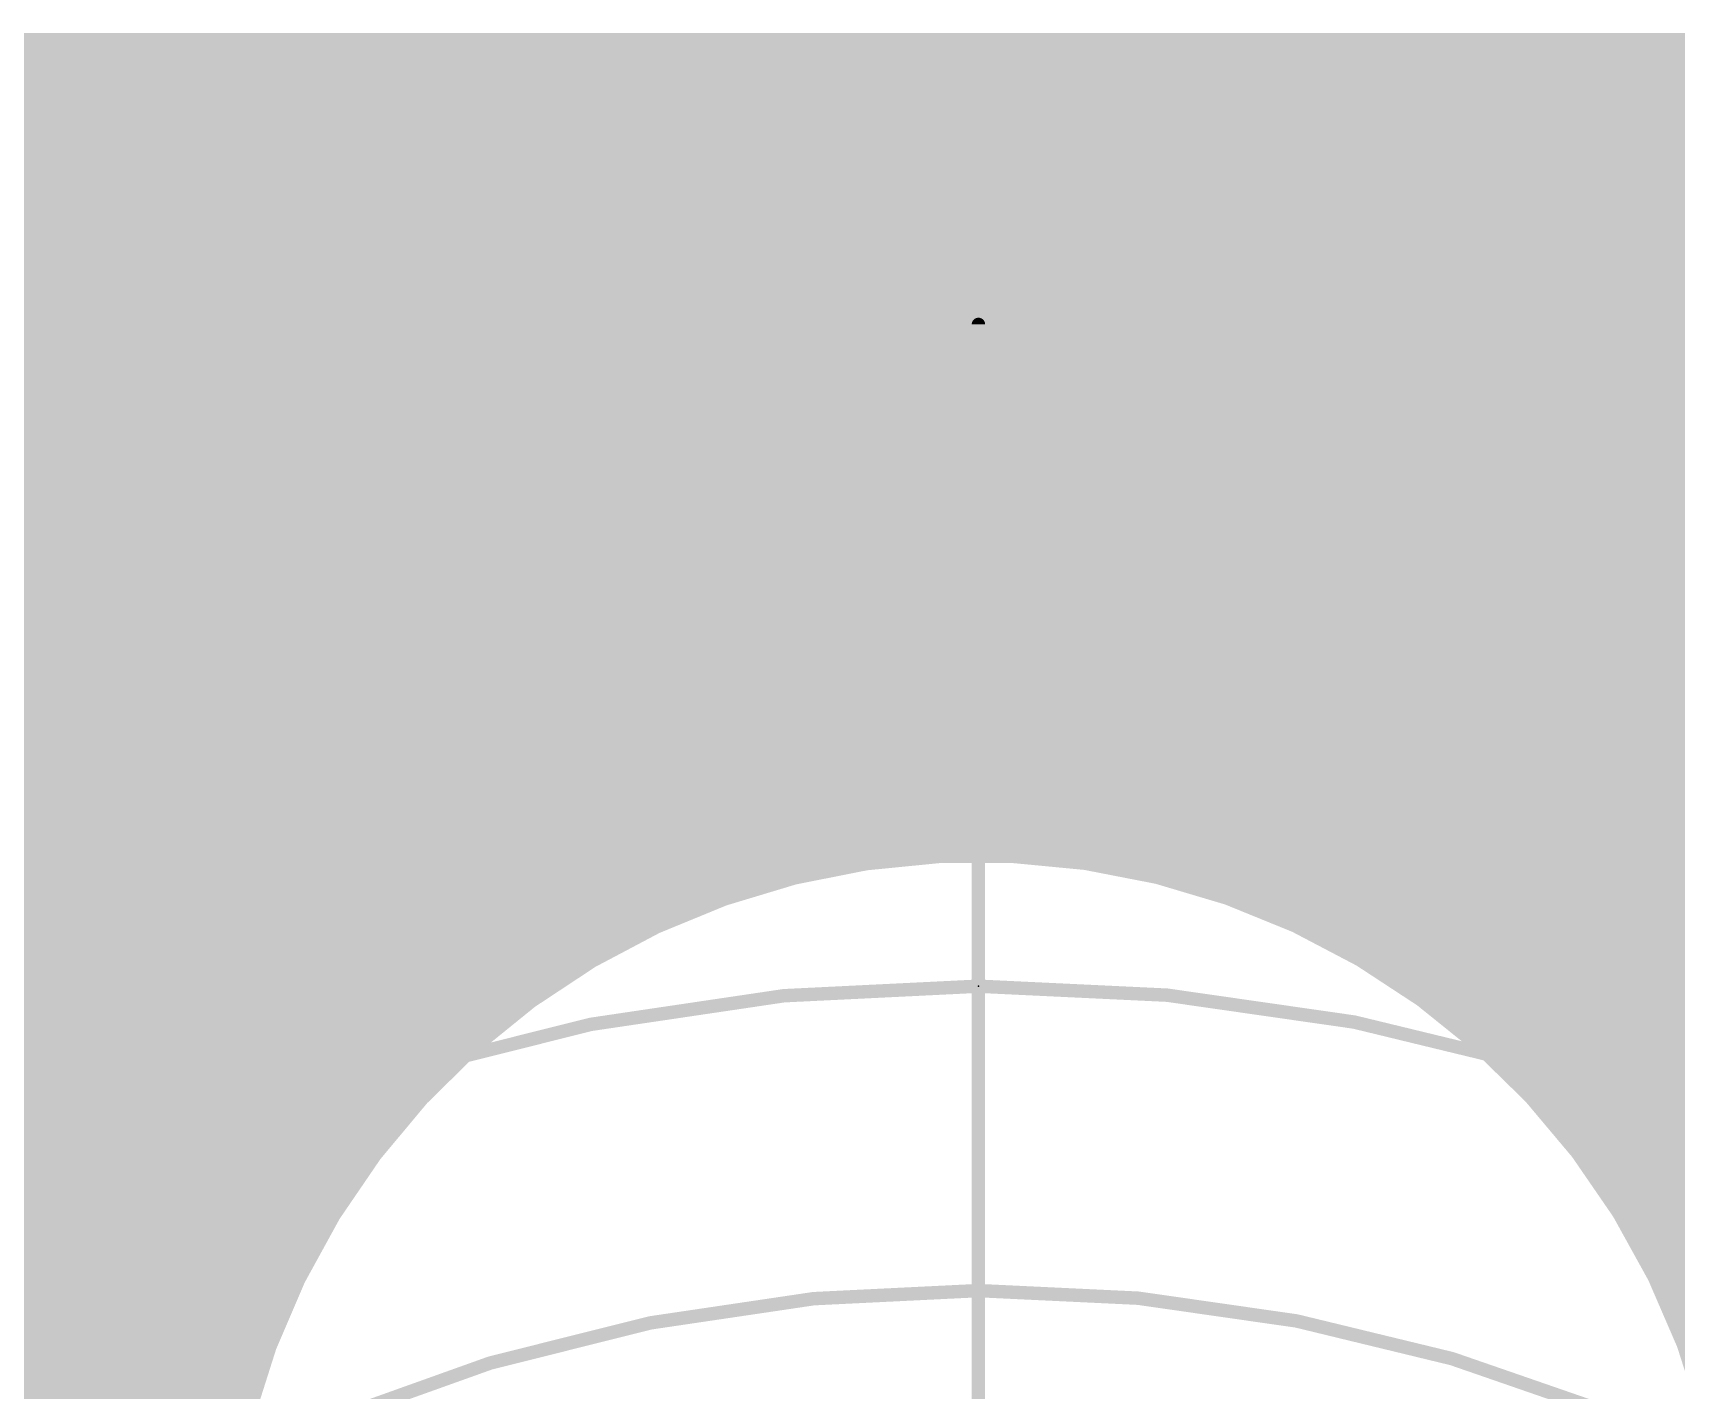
# Model space of a CAD drawing. Extents: x -119 to 11, y -11 to 11.
# Drawn here: x -3.57 to 2.64, y 5.97 to 11.1 of the extents above; entities that cross this region are included whole.
import ezdxf

# ---------------------------------------------------------------- set-up
doc = ezdxf.new("R2010")
doc.units = 0
for name, color, linetype in [('1', 12, 'CONTINUOUS'), ('16', 132, 'CONTINUOUS'), ('20', 53, 'CONTINUOUS'), ('23', 53, 'CONTINUOUS'), ('29', 40, 'CONTINUOUS'), ('30', 253, 'CONTINUOUS'), ('47', 4, 'CONTINUOUS')]:
    doc.layers.add(name, color=color, linetype=linetype)

msp = doc.modelspace()

# ---------------------------------------------------------------- linework, layer by layer
at = {"layer": '1', "const_width": 0.2032}
for points in [[(-0.3623, 9.479), (-0.7172, 9.4028)], [(0, 9.5), (-0.3623, 9.479)], [(0.3623, 9.479), (0, 9.5)], [(0.7172, 9.4028), (0.3623, 9.479)], [(-0.7172, 9.4028), (-1.0562, 9.2733)], [(1.0562, 9.2733), (0.7172, 9.4028)], [(-0.8627, 9.3472), (0.8627, 9.3472)], [(-1.0562, 9.2733), (-1.3715, 9.0934)], [(1.3715, 9.0934), (1.0562, 9.2733)], [(-1.3715, 9.0934), (-1.6556, 8.8675)], [(-1.2828, 9.144), (1.2828, 9.144)], [(1.6556, 8.8675), (1.3715, 9.0934)], [(-1.5634, 8.9408), (1.5634, 8.9408)], [(-1.6556, 8.8675), (-1.9017, 8.6008)], [(1.9017, 8.6008), (1.6556, 8.8675)], [(-1.7755, 8.7376), (1.7755, 8.7376)], [(-1.9017, 8.6008), (-2.1043, 8.2996)], [(2.1043, 8.2996), (1.9017, 8.6008)], [(-1.9464, 8.5344), (1.9464, 8.5344)], [(-2.1043, 8.2996), (-2.2583, 7.971)], [(-2.083, 8.3312), (2.083, 8.3312)], [(2.2583, 7.971), (2.1043, 8.2996)], [(-2.1847, 8.128), (2.1847, 8.128)], [(-0.6371, 8.0316), (-0.2138, 8.0924)], [(-0.2138, 8.0924), (0.2138, 8.0924)], [(0.2138, 8.0924), (0.6371, 8.0316)], [(-1.0474, 7.9112), (-0.6371, 8.0316)], [(0.6371, 8.0316), (1.0474, 7.9112)], [(-2.2583, 7.971), (-2.3604, 7.6227)], [(2.3604, 7.6227), (2.2583, 7.971)], [(-2.2719, 7.9248), (-1.0011, 7.9248)], [(-1.4365, 7.7337), (-1.0474, 7.9112)], [(1.0011, 7.9248), (2.2719, 7.9248)], [(1.0474, 7.9112), (1.4365, 7.7337)], [(-2.3314, 7.7216), (-1.4554, 7.7216)], [(-1.7963, 7.5027), (-1.4365, 7.7337)], [(1.4365, 7.7337), (1.7963, 7.5027)], [(1.4554, 7.7216), (2.3314, 7.7216)], [(-2.3604, 7.6227), (-2.408, 7.2629)], [(2.408, 7.2629), (2.3604, 7.6227)], [(-2.3742, 7.5184), (-1.7719, 7.5184)], [(-2.1197, 7.2229), (-1.7963, 7.5027)], [(1.7719, 7.5184), (2.3742, 7.5184)], [(1.7963, 7.5027), (2.1197, 7.2229)], [(-2.4011, 7.3152), (-2.0131, 7.3152)], [(2.0131, 7.3152), (2.4011, 7.3152)], [(-2.408, 7.2629), (-2.4, 6.9)], [(-2.4, 6.9), (-2.1197, 7.2229)], [(2.1197, 7.2229), (2.4, 6.9)], [(2.4, 6.9), (2.408, 7.2629)], [(-2.4047, 7.112), (-2.216, 7.112)], [(2.216, 7.112), (2.4047, 7.112)], [(-2.4002, 6.9088), (-2.3924, 6.9088)], [(2.3924, 6.9088), (2.4002, 6.9088)]]:
    msp.add_lwpolyline(points, dxfattribs=at)
at = {"layer": '1', "const_width": 0.1016}
for points in [[(-0.3653, 9.5297, 1), (-0.3594, 9.4283)], [(-0.3517, 9.4293, 1), (-0.373, 9.5286)], [(0.0029, 9.5507, 1), (-0.0029, 9.4493)], [(0.0029, 9.4493, 1), (-0.0029, 9.5507)], [(0.373, 9.5286, 1), (0.3517, 9.4293)], [(0.3594, 9.4283, 1), (0.3653, 9.5297)], [(-0.7279, 9.4525, 1), (-0.7065, 9.3531)], [(-0.6991, 9.3553, 1), (-0.7353, 9.4502)], [(0.7353, 9.4502, 1), (0.6991, 9.3553)], [(0.7065, 9.3531, 1), (0.7279, 9.4525)], [(-0.8627, 9.398, 1), (-0.8627, 9.2964)], [(0.8627, 9.2964, 1), (0.8627, 9.398)], [(-1.0311, 9.2291, 1), (-1.0814, 9.3174)], [(1.0814, 9.3174, 1), (1.0311, 9.2291)], [(-1.0744, 9.3207, 1), (-1.0381, 9.2258)], [(1.0381, 9.2258, 1), (1.0744, 9.3207)], [(-1.3967, 9.1375, 1), (-1.3463, 9.0493)], [(-1.3399, 9.0537, 1), (-1.4031, 9.1332)], [(-1.2828, 9.1948, 1), (-1.2828, 9.0932)], [(1.2828, 9.0932, 1), (1.2828, 9.1948)], [(1.4031, 9.1332, 1), (1.3399, 9.0537)], [(1.3463, 9.0493, 1), (1.3967, 9.1375)], [(-1.5634, 8.9916, 1), (-1.5634, 8.89)], [(1.5634, 8.89, 1), (1.5634, 8.9916)], [(-1.6872, 8.9072, 1), (-1.6239, 8.8277)], [(-1.6182, 8.833, 1), (-1.6929, 8.9019)], [(1.6929, 8.9019, 1), (1.6182, 8.833)], [(1.6239, 8.8277, 1), (1.6872, 8.9072)], [(-1.7755, 8.7884, 1), (-1.7755, 8.6868)], [(1.7755, 8.6868, 1), (1.7755, 8.7884)], [(-1.8596, 8.5724, 1), (-1.9439, 8.6291)], [(1.9439, 8.6291, 1), (1.8596, 8.5724)], [(-1.9464, 8.5852, 1), (-1.9464, 8.4836)], [(-1.9391, 8.6353, 1), (-1.8644, 8.5663)], [(1.8644, 8.5663, 1), (1.9391, 8.6353)], [(1.9464, 8.4836, 1), (1.9464, 8.5852)], [(-2.0583, 8.278, 1), (-2.1503, 8.3212)], [(-2.083, 8.382, 1), (-2.083, 8.2804)], [(2.1503, 8.3212, 1), (2.0583, 8.278)], [(2.083, 8.2804, 1), (2.083, 8.382)], [(-2.1464, 8.3279, 1), (-2.0621, 8.2713)], [(2.0621, 8.2713, 1), (2.1464, 8.3279)], [(-2.1847, 8.1788, 1), (-2.1847, 8.0772)], [(-0.2138, 8.1432, 1), (-0.2138, 8.0416)], [(-0.2066, 8.0421, 1), (-0.221, 8.1427)], [(0.221, 8.1427, 1), (0.2066, 8.0421)], [(0.2138, 8.0416, 1), (0.2138, 8.1432)], [(2.1847, 8.0772, 1), (2.1847, 8.1788)], [(-0.6443, 8.0819, 1), (-0.6299, 7.9813)], [(-0.6228, 7.9828, 1), (-0.6514, 8.0803)], [(0.6514, 8.0803, 1), (0.6228, 7.9828)], [(0.6299, 7.9813, 1), (0.6443, 8.0819)], [(-2.2096, 7.9567, 1), (-2.3071, 7.9853)], [(2.3071, 7.9853, 1), (2.2096, 7.9567)], [(-2.2719, 7.9756, 1), (-2.2719, 7.874)], [(-2.3043, 7.9925, 1), (-2.2123, 7.9494)], [(-1.0617, 7.96, 1), (-1.0331, 7.8625)], [(-1.0263, 7.865, 1), (-1.0685, 7.9574)], [(-1.0011, 7.874, 1), (-1.0011, 7.9756)], [(1.0011, 7.9756, 1), (1.0011, 7.874)], [(1.0685, 7.9574, 1), (1.0263, 7.865)], [(1.0331, 7.8625, 1), (1.0617, 7.96)], [(2.2123, 7.9494, 1), (2.3043, 7.9925)], [(2.2719, 7.874, 1), (2.2719, 7.9756)], [(-2.3314, 7.7724, 1), (-2.3314, 7.6708)], [(-1.4575, 7.78, 1), (-1.4154, 7.6875)], [(-1.409, 7.691, 1), (-1.4639, 7.7765)], [(-1.4554, 7.6708, 1), (-1.4554, 7.7724)], [(1.4639, 7.7765, 1), (1.409, 7.691)], [(1.4554, 7.7724, 1), (1.4554, 7.6708)], [(1.4154, 7.6875, 1), (1.4575, 7.78)], [(2.3314, 7.6708, 1), (2.3314, 7.7724)], [(-2.31, 7.616, 1), (-2.4107, 7.6293)], [(2.4107, 7.6293, 1), (2.31, 7.616)], [(-2.4091, 7.637, 1), (-2.3116, 7.6084)], [(2.3116, 7.6084, 1), (2.4091, 7.637)], [(-2.3742, 7.5692, 1), (-2.3742, 7.4676)], [(-1.8238, 7.5455, 1), (-1.7689, 7.46)], [(-1.7631, 7.4643, 1), (-1.8296, 7.5412)], [(-1.7719, 7.4676, 1), (-1.7719, 7.5692)], [(1.7719, 7.5692, 1), (1.7719, 7.4676)], [(1.8296, 7.5412, 1), (1.7631, 7.4643)], [(1.7689, 7.46, 1), (1.8238, 7.5455)], [(2.3742, 7.4676, 1), (2.3742, 7.5692)], [(-2.4011, 7.366, 1), (-2.4011, 7.2644)], [(-2.0131, 7.2644, 1), (-2.0131, 7.366)], [(2.0131, 7.366, 1), (2.0131, 7.2644)], [(2.4011, 7.2644, 1), (2.4011, 7.366)], [(-2.3572, 7.264, 1), (-2.4588, 7.2617)], [(-2.0813, 7.1896, 1), (-2.1581, 7.2562)], [(2.1581, 7.2562, 1), (2.0813, 7.1896)], [(2.4588, 7.2617, 1), (2.3572, 7.264)], [(-2.4583, 7.2695, 1), (-2.3576, 7.2562)], [(-2.1529, 7.2614, 1), (-2.0865, 7.1845)], [(2.0865, 7.1845, 1), (2.1529, 7.2614)], [(2.3576, 7.2562, 1), (2.4583, 7.2695)], [(-2.4047, 7.1628, 1), (-2.4047, 7.0612)], [(-2.216, 7.0612, 1), (-2.216, 7.1628)], [(2.216, 7.1628, 1), (2.216, 7.0612)], [(2.4047, 7.0612, 1), (2.4047, 7.1628)], [(-2.4002, 6.9596, 1), (-2.4002, 6.858)], [(-2.4384, 6.9333, 1), (-2.3616, 6.8667)], [(-2.4508, 6.8989, 1), (-2.3492, 6.9011)], [(-2.3924, 6.858, 1), (-2.3924, 6.9596)], [(2.3924, 6.9596, 1), (2.3924, 6.858)], [(2.3492, 6.9011, 1), (2.4508, 6.8989)], [(2.3616, 6.8667, 1), (2.4384, 6.9333)], [(2.4002, 6.858, 1), (2.4002, 6.9596)]]:
    msp.add_lwpolyline(points, format="xyb", dxfattribs=at)
at = {"layer": '16', "const_width": 0.2032}
for points in [[(-0.7172, 9.4028), (-0.3623, 9.479)], [(-0.3623, 9.479), (0, 9.5)], [(0, 9.5), (0.3623, 9.479)], [(0.3623, 9.479), (0.7172, 9.4028)], [(-1.0562, 9.2733), (-0.7172, 9.4028)], [(0.7172, 9.4028), (1.0562, 9.2733)], [(-0.8627, 9.3472), (0.8627, 9.3472)], [(-1.3715, 9.0934), (-1.0562, 9.2733)], [(1.0562, 9.2733), (1.3715, 9.0934)], [(-1.6556, 8.8675), (-1.3715, 9.0934)], [(-1.2828, 9.144), (1.2828, 9.144)], [(1.3715, 9.0934), (1.6556, 8.8675)], [(-1.5634, 8.9408), (1.5634, 8.9408)], [(-1.9017, 8.6008), (-1.6556, 8.8675)], [(1.6556, 8.8675), (1.9017, 8.6008)], [(-1.7755, 8.7376), (1.7755, 8.7376)], [(-2.1043, 8.2996), (-1.9017, 8.6008)], [(1.9017, 8.6008), (2.1043, 8.2996)], [(-1.9464, 8.5344), (1.9464, 8.5344)], [(-2.2583, 7.971), (-2.1043, 8.2996)], [(-2.083, 8.3312), (2.083, 8.3312)], [(2.1043, 8.2996), (2.2583, 7.971)], [(-2.1847, 8.128), (2.1847, 8.128)], [(-0.2138, 8.0924), (-0.6371, 8.0316)], [(0.2138, 8.0924), (-0.2138, 8.0924)], [(0.6371, 8.0316), (0.2138, 8.0924)], [(-0.6371, 8.0316), (-1.0474, 7.9112)], [(1.0474, 7.9112), (0.6371, 8.0316)], [(-2.3604, 7.6227), (-2.2583, 7.971)], [(2.2583, 7.971), (2.3604, 7.6227)], [(-2.2719, 7.9248), (-1.0011, 7.9248)], [(-1.0474, 7.9112), (-1.4365, 7.7337)], [(1.0011, 7.9248), (2.2719, 7.9248)], [(1.4365, 7.7337), (1.0474, 7.9112)], [(-2.3314, 7.7216), (-1.4554, 7.7216)], [(-1.4365, 7.7337), (-1.7963, 7.5027)], [(1.7963, 7.5027), (1.4365, 7.7337)], [(1.4554, 7.7216), (2.3314, 7.7216)], [(-2.408, 7.2629), (-2.3604, 7.6227)], [(2.3604, 7.6227), (2.408, 7.2629)], [(-2.3742, 7.5184), (-1.7719, 7.5184)], [(-1.7963, 7.5027), (-2.1197, 7.2229)], [(1.7719, 7.5184), (2.3742, 7.5184)], [(2.1197, 7.2229), (1.7963, 7.5027)], [(-2.4011, 7.3152), (-2.0131, 7.3152)], [(2.0131, 7.3152), (2.4011, 7.3152)], [(-2.4, 6.9), (-2.408, 7.2629)], [(-2.1197, 7.2229), (-2.4, 6.9)], [(2.4, 6.9), (2.1197, 7.2229)], [(2.408, 7.2629), (2.4, 6.9)], [(-2.4047, 7.112), (-2.216, 7.112)], [(2.216, 7.112), (2.4047, 7.112)], [(-2.4002, 6.9088), (-2.3924, 6.9088)], [(2.3924, 6.9088), (2.4002, 6.9088)]]:
    msp.add_lwpolyline(points, dxfattribs=at)
at = {"layer": '16', "const_width": 0.1016}
for points in [[(-0.3653, 9.5297, 1), (-0.3594, 9.4283)], [(-0.3517, 9.4293, 1), (-0.373, 9.5286)], [(0.0029, 9.5507, 1), (-0.0029, 9.4493)], [(0.0029, 9.4493, 1), (-0.0029, 9.5507)], [(0.373, 9.5286, 1), (0.3517, 9.4293)], [(0.3594, 9.4283, 1), (0.3653, 9.5297)], [(-0.7279, 9.4525, 1), (-0.7065, 9.3531)], [(-0.6991, 9.3553, 1), (-0.7353, 9.4502)], [(0.7353, 9.4502, 1), (0.6991, 9.3553)], [(0.7065, 9.3531, 1), (0.7279, 9.4525)], [(-0.8627, 9.398, 1), (-0.8627, 9.2964)], [(0.8627, 9.2964, 1), (0.8627, 9.398)], [(-1.0311, 9.2291, 1), (-1.0814, 9.3174)], [(1.0814, 9.3174, 1), (1.0311, 9.2291)], [(-1.0744, 9.3207, 1), (-1.0381, 9.2258)], [(1.0381, 9.2258, 1), (1.0744, 9.3207)], [(-1.3967, 9.1375, 1), (-1.3463, 9.0493)], [(-1.3399, 9.0537, 1), (-1.4031, 9.1332)], [(-1.2828, 9.1948, 1), (-1.2828, 9.0932)], [(1.2828, 9.0932, 1), (1.2828, 9.1948)], [(1.4031, 9.1332, 1), (1.3399, 9.0537)], [(1.3463, 9.0493, 1), (1.3967, 9.1375)], [(-1.5634, 8.9916, 1), (-1.5634, 8.89)], [(1.5634, 8.89, 1), (1.5634, 8.9916)], [(-1.6872, 8.9072, 1), (-1.6239, 8.8277)], [(-1.6182, 8.833, 1), (-1.6929, 8.9019)], [(1.6929, 8.9019, 1), (1.6182, 8.833)], [(1.6239, 8.8277, 1), (1.6872, 8.9072)], [(-1.7755, 8.7884, 1), (-1.7755, 8.6868)], [(1.7755, 8.6868, 1), (1.7755, 8.7884)], [(-1.8596, 8.5724, 1), (-1.9439, 8.6291)], [(1.9439, 8.6291, 1), (1.8596, 8.5724)], [(-1.9464, 8.5852, 1), (-1.9464, 8.4836)], [(-1.9391, 8.6353, 1), (-1.8644, 8.5663)], [(1.8644, 8.5663, 1), (1.9391, 8.6353)], [(1.9464, 8.4836, 1), (1.9464, 8.5852)], [(-2.0583, 8.278, 1), (-2.1503, 8.3212)], [(-2.083, 8.382, 1), (-2.083, 8.2804)], [(2.1503, 8.3212, 1), (2.0583, 8.278)], [(2.083, 8.2804, 1), (2.083, 8.382)], [(-2.1464, 8.3279, 1), (-2.0621, 8.2713)], [(2.0621, 8.2713, 1), (2.1464, 8.3279)], [(-2.1847, 8.1788, 1), (-2.1847, 8.0772)], [(-0.2138, 8.1432, 1), (-0.2138, 8.0416)], [(-0.2066, 8.0421, 1), (-0.221, 8.1427)], [(0.221, 8.1427, 1), (0.2066, 8.0421)], [(0.2138, 8.0416, 1), (0.2138, 8.1432)], [(2.1847, 8.0772, 1), (2.1847, 8.1788)], [(-0.6443, 8.0819, 1), (-0.6299, 7.9813)], [(-0.6228, 7.9828, 1), (-0.6514, 8.0803)], [(0.6514, 8.0803, 1), (0.6228, 7.9828)], [(0.6299, 7.9813, 1), (0.6443, 8.0819)], [(-2.2096, 7.9567, 1), (-2.3071, 7.9853)], [(2.3071, 7.9853, 1), (2.2096, 7.9567)], [(-2.2719, 7.9756, 1), (-2.2719, 7.874)], [(-2.3043, 7.9925, 1), (-2.2123, 7.9494)], [(-1.0617, 7.96, 1), (-1.0331, 7.8625)], [(-1.0263, 7.865, 1), (-1.0685, 7.9574)], [(-1.0011, 7.874, 1), (-1.0011, 7.9756)], [(1.0011, 7.9756, 1), (1.0011, 7.874)], [(1.0685, 7.9574, 1), (1.0263, 7.865)], [(1.0331, 7.8625, 1), (1.0617, 7.96)], [(2.2123, 7.9494, 1), (2.3043, 7.9925)], [(2.2719, 7.874, 1), (2.2719, 7.9756)], [(-2.3314, 7.7724, 1), (-2.3314, 7.6708)], [(-1.4575, 7.78, 1), (-1.4154, 7.6875)], [(-1.409, 7.691, 1), (-1.4639, 7.7765)], [(-1.4554, 7.6708, 1), (-1.4554, 7.7724)], [(1.4639, 7.7765, 1), (1.409, 7.691)], [(1.4554, 7.7724, 1), (1.4554, 7.6708)], [(1.4154, 7.6875, 1), (1.4575, 7.78)], [(2.3314, 7.6708, 1), (2.3314, 7.7724)], [(-2.31, 7.616, 1), (-2.4107, 7.6293)], [(2.4107, 7.6293, 1), (2.31, 7.616)], [(-2.4091, 7.637, 1), (-2.3116, 7.6084)], [(2.3116, 7.6084, 1), (2.4091, 7.637)], [(-2.3742, 7.5692, 1), (-2.3742, 7.4676)], [(-1.8238, 7.5455, 1), (-1.7689, 7.46)], [(-1.7631, 7.4643, 1), (-1.8296, 7.5412)], [(-1.7719, 7.4676, 1), (-1.7719, 7.5692)], [(1.7719, 7.5692, 1), (1.7719, 7.4676)], [(1.8296, 7.5412, 1), (1.7631, 7.4643)], [(1.7689, 7.46, 1), (1.8238, 7.5455)], [(2.3742, 7.4676, 1), (2.3742, 7.5692)], [(-2.4011, 7.366, 1), (-2.4011, 7.2644)], [(-2.0131, 7.2644, 1), (-2.0131, 7.366)], [(2.0131, 7.366, 1), (2.0131, 7.2644)], [(2.4011, 7.2644, 1), (2.4011, 7.366)], [(-2.3572, 7.264, 1), (-2.4588, 7.2617)], [(-2.0813, 7.1896, 1), (-2.1581, 7.2562)], [(2.1581, 7.2562, 1), (2.0813, 7.1896)], [(2.4588, 7.2617, 1), (2.3572, 7.264)], [(-2.4583, 7.2695, 1), (-2.3576, 7.2562)], [(-2.1529, 7.2614, 1), (-2.0865, 7.1845)], [(2.0865, 7.1845, 1), (2.1529, 7.2614)], [(2.3576, 7.2562, 1), (2.4583, 7.2695)], [(-2.4047, 7.1628, 1), (-2.4047, 7.0612)], [(-2.216, 7.0612, 1), (-2.216, 7.1628)], [(2.216, 7.1628, 1), (2.216, 7.0612)], [(2.4047, 7.0612, 1), (2.4047, 7.1628)], [(-2.4002, 6.9596, 1), (-2.4002, 6.858)], [(-2.4384, 6.9333, 1), (-2.3616, 6.8667)], [(-2.4508, 6.8989, 1), (-2.3492, 6.9011)], [(-2.3924, 6.858, 1), (-2.3924, 6.9596)], [(2.3924, 6.9596, 1), (2.3924, 6.858)], [(2.3492, 6.9011, 1), (2.4508, 6.8989)], [(2.3616, 6.8667, 1), (2.4384, 6.9333)], [(2.4002, 6.858, 1), (2.4002, 6.9596)]]:
    msp.add_lwpolyline(points, format="xyb", dxfattribs=at)
at = {"layer": '20', "const_width": 0.2032}
msp.add_lwpolyline([(0, -10, 1), (0, 10, 1), (0, -10)], format="xyb", dxfattribs=at)
at = {"layer": '23'}
msp.add_point((0, 7.5), dxfattribs=at)
at = {"layer": '29', "const_width": 0.2032}
for points in [[(-11, 11), (0, 11)], [(-11, 10.9728), (0, 10.9728)], [(0, 11), (0, 8.2)], [(0, 11), (11, 11)], [(0, 8.255), (0, 11)], [(0, 10.9728), (11, 10.9728)], [(-11, 10.7696), (0, 10.7696)], [(0, 10.7696), (11, 10.7696)], [(-11, 10.5664), (0, 10.5664)], [(0, 10.5664), (11, 10.5664)], [(-11, 10.3632), (0, 10.3632)], [(0, 10.3632), (11, 10.3632)], [(-11, 10.16), (0, 10.16)], [(0, 10.16), (11, 10.16)], [(-11, 9.9568), (0, 9.9568)], [(0, 9.9568), (11, 9.9568)], [(-11, 9.7536), (0, 9.7536)], [(0, 9.7536), (11, 9.7536)], [(-11, 9.5504), (0, 9.5504)], [(0, 9.5504), (11, 9.5504)], [(-0.3623, 9.479), (-0.7172, 9.4028)], [(0, 9.5), (-0.3623, 9.479)], [(0.3623, 9.479), (0, 9.5)], [(0.7172, 9.4028), (0.3623, 9.479)], [(-0.7172, 9.4028), (-1.0562, 9.2733)], [(1.0562, 9.2733), (0.7172, 9.4028)], [(-11, 9.3472), (0, 9.3472)], [(-0.8627, 9.3472), (0.8627, 9.3472)], [(0, 9.3472), (11, 9.3472)], [(-1.0562, 9.2733), (-1.3715, 9.0934)], [(1.3715, 9.0934), (1.0562, 9.2733)], [(-11, 9.144), (0, 9.144)], [(-1.3715, 9.0934), (-1.6556, 8.8675)], [(-1.2828, 9.144), (1.2828, 9.144)], [(0, 9.144), (11, 9.144)], [(1.6556, 8.8675), (1.3715, 9.0934)], [(-11, 8.9408), (0, 8.9408)], [(-1.5634, 8.9408), (1.5634, 8.9408)], [(0, 8.9408), (11, 8.9408)], [(-1.6556, 8.8675), (-1.9017, 8.6008)], [(1.9017, 8.6008), (1.6556, 8.8675)], [(-11, 8.7376), (0, 8.7376)], [(-1.7755, 8.7376), (1.7755, 8.7376)], [(0, 8.7376), (11, 8.7376)], [(-1.9017, 8.6008), (-2.1043, 8.2996)], [(2.1043, 8.2996), (1.9017, 8.6008)], [(-11, 8.5344), (0, 8.5344)], [(-1.9464, 8.5344), (1.9464, 8.5344)], [(0, 8.5344), (11, 8.5344)], [(-11, 8.3312), (0, 8.3312)], [(-2.1043, 8.2996), (-2.2583, 7.971)], [(-2.083, 8.3312), (2.083, 8.3312)], [(0, 8.3312), (11, 8.3312)], [(2.2583, 7.971), (2.1043, 8.2996)], [(1.3, 7.9), (0, 8.255)], [(0, 8.2), (-1.4, 7.9)], [(-11, 8.128), (-0.336, 8.128)], [(-2.1847, 8.128), (2.1847, 8.128)], [(-0.6371, 8.0316), (-0.2138, 8.0924)], [(-0.2138, 8.0924), (0.2138, 8.0924)], [(0.2138, 8.0924), (0.6371, 8.0316)], [(0.4651, 8.128), (11, 8.128)], [(-1.0474, 7.9112), (-0.6371, 8.0316)], [(0.6371, 8.0316), (1.0474, 7.9112)], [(-2.2583, 7.971), (-2.3604, 7.6227)], [(2.3604, 7.6227), (2.2583, 7.971)], [(-11, 7.9248), (-1.2843, 7.9248)], [(-2.2719, 7.9248), (-1.0011, 7.9248)], [(-1.4365, 7.7337), (-1.0474, 7.9112)], [(1.0011, 7.9248), (2.2719, 7.9248)], [(1.0474, 7.9112), (1.4365, 7.7337)], [(1.2092, 7.9248), (11, 7.9248)], [(-1.4, 7.9), (-2.3, 7.1)], [(2.3, 7.1), (1.3, 7.9)], [(-11, 7.7216), (-1.6007, 7.7216)], [(-2.3314, 7.7216), (-1.4554, 7.7216)], [(-1.7963, 7.5027), (-1.4365, 7.7337)], [(1.4365, 7.7337), (1.7963, 7.5027)], [(1.4554, 7.7216), (2.3314, 7.7216)], [(1.523, 7.7216), (11, 7.7216)], [(-2.3604, 7.6227), (-2.408, 7.2629)], [(2.408, 7.2629), (2.3604, 7.6227)], [(-11, 7.5184), (-1.8293, 7.5184)], [(-2.3742, 7.5184), (-1.7719, 7.5184)], [(-2.1197, 7.2229), (-1.7963, 7.5027)], [(1.7719, 7.5184), (2.3742, 7.5184)], [(1.777, 7.5184), (11, 7.5184)], [(1.7963, 7.5027), (2.1197, 7.2229)], [(-11, 7.3152), (-2.0579, 7.3152)], [(-2.4011, 7.3152), (-2.0131, 7.3152)], [(2.0131, 7.3152), (2.4011, 7.3152)], [(2.031, 7.3152), (11, 7.3152)], [(-2.408, 7.2629), (-2.4, 6.9)], [(-2.4, 6.9), (-2.1197, 7.2229)], [(2.1197, 7.2229), (2.4, 6.9)], [(2.4, 6.9), (2.408, 7.2629)], [(-11, 7.112), (-2.2865, 7.112)], [(-2.3, 7.1), (-2.9, 6.1)], [(-2.4047, 7.112), (-2.216, 7.112)], [(2.216, 7.112), (2.4047, 7.112)], [(2.285, 7.112), (11, 7.112)], [(2.9, 6.1), (2.3, 7.1)], [(-11, 6.9088), (-2.4147, 6.9088)], [(-2.4002, 6.9088), (-2.3924, 6.9088)], [(2.3924, 6.9088), (2.4002, 6.9088)], [(2.4147, 6.9088), (11, 6.9088)], [(-11, 6.7056), (-2.5366, 6.7056)], [(2.5366, 6.7056), (11, 6.7056)], [(-11, 6.5024), (-2.6586, 6.5024)], [(2.6586, 6.5024), (11, 6.5024)], [(-11, 6.2992), (-2.7805, 6.2992)], [(-11, 6.096), (-2.9004, 6.096)], [(-2.9, 6.1), (-3, 5.2)], [(-11, 5.8928), (-2.923, 5.8928)]]:
    msp.add_lwpolyline(points, dxfattribs=at)
at = {"layer": '29'}
for points, const_width in [([(0.0508, 11, 1), (-0.0508, 11)], 0.1016), ([(0, 11.0508, 1), (0, 10.9492)], 0.1016), ([(0.0508, 11, 1), (-0.0508, 11)], 0.1016), ([(0, 11.0236, 1), (0, 10.922)], 0.1016), ([(0, 10.9492, 1), (0, 11.0508)], 0.1016), ([(0, 10.922, 1), (0, 11.0236)], 0.1016), ([(0, 10.8204, 1), (0, 10.7188)], 0.1016), ([(0, 10.7188, 1), (0, 10.8204)], 0.1016), ([(0, 10.6172, 1), (0, 10.5156)], 0.1016), ([(0, 10.5156, 1), (0, 10.6172)], 0.1016), ([(0, 10.414, 1), (0, 10.3124)], 0.1016), ([(0, 10.3124, 1), (0, 10.414)], 0.1016), ([(0, 10.2108, 1), (0, 10.1092)], 0.1016), ([(0, 10.1092, 1), (0, 10.2108)], 0.1016), ([(0, 10.0076, 1), (0, 9.906)], 0.1016), ([(0, 9.906, 1), (0, 10.0076)], 0.1016), ([(0, 9.8044, 1), (0, 9.7028)], 0.1016), ([(0, 9.7028, 1), (0, 9.8044)], 0.1016), ([(0, 9.6012, 1), (0, 9.4996)], 0.1016), ([(0, 9.4996, 1), (0, 9.6012)], 0.1016), ([(-0.3653, 9.5297, 1), (-0.3594, 9.4283)], 0.1016), ([(-0.3517, 9.4293, 1), (-0.373, 9.5286)], 0.1016), ([(0.0029, 9.5507, 1), (-0.0029, 9.4493)], 0.1016), ([(0.0029, 9.4493, 1), (-0.0029, 9.5507)], 0.1016), ([(0.373, 9.5286, 1), (0.3517, 9.4293)], 0.1016), ([(0.3594, 9.4283, 1), (0.3653, 9.5297)], 0.1016), ([(-0.7279, 9.4525, 1), (-0.7065, 9.3531)], 0.1016), ([(-0.6991, 9.3553, 1), (-0.7353, 9.4502)], 0.1016), ([(0.7353, 9.4502, 1), (0.6991, 9.3553)], 0.1016), ([(0.7065, 9.3531, 1), (0.7279, 9.4525)], 0.1016), ([(-0.8627, 9.398, 1), (-0.8627, 9.2964)], 0.1016), ([(0, 9.398, 1), (0, 9.2964)], 0.1016), ([(0, 9.2964, 1), (0, 9.398)], 0.1016), ([(0.8627, 9.2964, 1), (0.8627, 9.398)], 0.1016), ([(-1.0311, 9.2291, 1), (-1.0814, 9.3174)], 0.1016), ([(1.0814, 9.3174, 1), (1.0311, 9.2291)], 0.1016), ([(-1.0744, 9.3207, 1), (-1.0381, 9.2258)], 0.1016), ([(1.0381, 9.2258, 1), (1.0744, 9.3207)], 0.1016), ([(-1.3967, 9.1375, 1), (-1.3463, 9.0493)], 0.1016), ([(-1.3399, 9.0537, 1), (-1.4031, 9.1332)], 0.1016), ([(-1.2828, 9.1948, 1), (-1.2828, 9.0932)], 0.1016), ([(0, 9.1948, 1), (0, 9.0932)], 0.1016), ([(0, 9.0932, 1), (0, 9.1948)], 0.1016), ([(1.2828, 9.0932, 1), (1.2828, 9.1948)], 0.1016), ([(1.4031, 9.1332, 1), (1.3399, 9.0537)], 0.1016), ([(1.3463, 9.0493, 1), (1.3967, 9.1375)], 0.1016), ([(-1.5634, 8.9916, 1), (-1.5634, 8.89)], 0.1016), ([(0, 8.9916, 1), (0, 8.89)], 0.1016), ([(0, 8.89, 1), (0, 8.9916)], 0.1016), ([(1.5634, 8.89, 1), (1.5634, 8.9916)], 0.1016), ([(-1.6872, 8.9072, 1), (-1.6239, 8.8277)], 0.1016), ([(-1.6182, 8.833, 1), (-1.6929, 8.9019)], 0.1016), ([(1.6929, 8.9019, 1), (1.6182, 8.833)], 0.1016), ([(1.6239, 8.8277, 1), (1.6872, 8.9072)], 0.1016), ([(-1.7755, 8.7884, 1), (-1.7755, 8.6868)], 0.1016), ([(0, 8.7884, 1), (0, 8.6868)], 0.1016), ([(0, 8.6868, 1), (0, 8.7884)], 0.1016), ([(1.7755, 8.6868, 1), (1.7755, 8.7884)], 0.1016), ([(-1.8596, 8.5724, 1), (-1.9439, 8.6291)], 0.1016), ([(1.9439, 8.6291, 1), (1.8596, 8.5724)], 0.1016), ([(-1.9464, 8.5852, 1), (-1.9464, 8.4836)], 0.1016), ([(-1.9391, 8.6353, 1), (-1.8644, 8.5663)], 0.1016), ([(0, 8.5852, 1), (0, 8.4836)], 0.1016), ([(0, 8.4836, 1), (0, 8.5852)], 0.1016), ([(1.8644, 8.5663, 1), (1.9391, 8.6353)], 0.1016), ([(1.9464, 8.4836, 1), (1.9464, 8.5852)], 0.1016), ([(-2.0583, 8.278, 1), (-2.1503, 8.3212)], 0.1016), ([(-2.083, 8.382, 1), (-2.083, 8.2804)], 0.1016), ([(0, 8.382, 1), (0, 8.2804)], 0.1016), ([(0, 8.2804, 1), (0, 8.382)], 0.1016), ([(2.1503, 8.3212, 1), (2.0583, 8.278)], 0.1016), ([(2.083, 8.2804, 1), (2.083, 8.382)], 0.1016), ([(-2.1464, 8.3279, 1), (-2.0621, 8.2713)], 0.1016), ([(0.0134, 8.304, 1), (-0.0134, 8.206)], 0.1016), ([(2.0621, 8.2713, 1), (2.1464, 8.3279)], 0.1016), ([(-0.0508, 8.255, 1), (0.0508, 8.255)], 0.1016), ([(0.0106, 8.1503, 1), (-0.0106, 8.2497)], 0.1016), ([(-2.1847, 8.1788, 1), (-2.1847, 8.0772)], 0.1016), ([(-0.336, 8.0772, 1), (-0.336, 8.1788)], 0.1016), ([(-0.2138, 8.1432, 1), (-0.2138, 8.0416)], 0.1016), ([(-0.2066, 8.0421, 1), (-0.221, 8.1427)], 0.1016), ([(-0.0508, 8.2, 1), (0.0508, 8.2)], 0.1016), ([(0.221, 8.1427, 1), (0.2066, 8.0421)], 0.1016), ([(0.2138, 8.0416, 1), (0.2138, 8.1432)], 0.1016), ([(0.4651, 8.1788, 1), (0.4651, 8.0772)], 0.1016), ([(2.1847, 8.0772, 1), (2.1847, 8.1788)], 0.1016), ([(2.92, 5.06, 1.0308), (-2.93, 5.05)], 0.2032), ([(-0.6443, 8.0819, 1), (-0.6299, 7.9813)], 0.1016), ([(-0.6228, 7.9828, 1), (-0.6514, 8.0803)], 0.1016), ([(0.6514, 8.0803, 1), (0.6228, 7.9828)], 0.1016), ([(0.6299, 7.9813, 1), (0.6443, 8.0819)], 0.1016), ([(-2.2096, 7.9567, 1), (-2.3071, 7.9853)], 0.1016), ([(2.3071, 7.9853, 1), (2.2096, 7.9567)], 0.1016), ([(-2.2719, 7.9756, 1), (-2.2719, 7.874)], 0.1016), ([(-2.3043, 7.9925, 1), (-2.2123, 7.9494)], 0.1016), ([(-1.2843, 7.874, 1), (-1.2843, 7.9756)], 0.1016), ([(-1.0617, 7.96, 1), (-1.0331, 7.8625)], 0.1016), ([(-1.0263, 7.865, 1), (-1.0685, 7.9574)], 0.1016), ([(-1.0011, 7.874, 1), (-1.0011, 7.9756)], 0.1016), ([(1.0011, 7.9756, 1), (1.0011, 7.874)], 0.1016), ([(1.0685, 7.9574, 1), (1.0263, 7.865)], 0.1016), ([(1.0331, 7.8625, 1), (1.0617, 7.96)], 0.1016), ([(1.2092, 7.9756, 1), (1.2092, 7.874)], 0.1016), ([(2.2123, 7.9494, 1), (2.3043, 7.9925)], 0.1016), ([(2.2719, 7.874, 1), (2.2719, 7.9756)], 0.1016), ([(-1.4106, 7.9497, 1), (-1.3894, 7.8503)], 0.1016), ([(-1.3663, 7.862, 1), (-1.4337, 7.938)], 0.1016), ([(1.3317, 7.9397, 1), (1.2683, 7.8603)], 0.1016), ([(1.2866, 7.851, 1), (1.3134, 7.949)], 0.1016), ([(-2.3314, 7.7724, 1), (-2.3314, 7.6708)], 0.1016), ([(-1.6007, 7.6708, 1), (-1.6007, 7.7724)], 0.1016), ([(-1.4575, 7.78, 1), (-1.4154, 7.6875)], 0.1016), ([(-1.409, 7.691, 1), (-1.4639, 7.7765)], 0.1016), ([(-1.4554, 7.6708, 1), (-1.4554, 7.7724)], 0.1016), ([(1.4639, 7.7765, 1), (1.409, 7.691)], 0.1016), ([(1.4554, 7.7724, 1), (1.4554, 7.6708)], 0.1016), ([(1.4154, 7.6875, 1), (1.4575, 7.78)], 0.1016), ([(1.523, 7.7724, 1), (1.523, 7.6708)], 0.1016), ([(2.3314, 7.6708, 1), (2.3314, 7.7724)], 0.1016), ([(-2.31, 7.616, 1), (-2.4107, 7.6293)], 0.1016), ([(2.4107, 7.6293, 1), (2.31, 7.616)], 0.1016), ([(-2.4091, 7.637, 1), (-2.3116, 7.6084)], 0.1016), ([(2.3116, 7.6084, 1), (2.4091, 7.637)], 0.1016), ([(-2.3742, 7.5692, 1), (-2.3742, 7.4676)], 0.1016), ([(-1.8238, 7.5455, 1), (-1.7689, 7.46)], 0.1016), ([(-1.7631, 7.4643, 1), (-1.8296, 7.5412)], 0.1016), ([(-1.8293, 7.4676, 1), (-1.8293, 7.5692)], 0.1016), ([(-1.7719, 7.4676, 1), (-1.7719, 7.5692)], 0.1016), ([(1.7719, 7.5692, 1), (1.7719, 7.4676)], 0.1016), ([(1.777, 7.5692, 1), (1.777, 7.4676)], 0.1016), ([(1.8296, 7.5412, 1), (1.7631, 7.4643)], 0.1016), ([(1.7689, 7.46, 1), (1.8238, 7.5455)], 0.1016), ([(2.3742, 7.4676, 1), (2.3742, 7.5692)], 0.1016), ([(-2.4011, 7.366, 1), (-2.4011, 7.2644)], 0.1016), ([(-2.0579, 7.2644, 1), (-2.0579, 7.366)], 0.1016), ([(-2.0131, 7.2644, 1), (-2.0131, 7.366)], 0.1016), ([(2.0131, 7.366, 1), (2.0131, 7.2644)], 0.1016), ([(2.031, 7.366, 1), (2.031, 7.2644)], 0.1016), ([(2.4011, 7.2644, 1), (2.4011, 7.366)], 0.1016), ([(-2.3572, 7.264, 1), (-2.4588, 7.2617)], 0.1016), ([(-2.0813, 7.1896, 1), (-2.1581, 7.2562)], 0.1016), ([(2.1581, 7.2562, 1), (2.0813, 7.1896)], 0.1016), ([(2.4588, 7.2617, 1), (2.3572, 7.264)], 0.1016), ([(-2.4583, 7.2695, 1), (-2.3576, 7.2562)], 0.1016), ([(-2.1529, 7.2614, 1), (-2.0865, 7.1845)], 0.1016), ([(2.0865, 7.1845, 1), (2.1529, 7.2614)], 0.1016), ([(2.3576, 7.2562, 1), (2.4583, 7.2695)], 0.1016), ([(-2.4047, 7.1628, 1), (-2.4047, 7.0612)], 0.1016), ([(-2.2564, 7.0739, 1), (-2.3436, 7.1261)], 0.1016), ([(-2.2865, 7.0612, 1), (-2.2865, 7.1628)], 0.1016), ([(-2.216, 7.0612, 1), (-2.216, 7.1628)], 0.1016), ([(2.216, 7.1628, 1), (2.216, 7.0612)], 0.1016), ([(2.285, 7.1628, 1), (2.285, 7.0612)], 0.1016), ([(2.3436, 7.1261, 1), (2.2564, 7.0739)], 0.1016), ([(2.4047, 7.0612, 1), (2.4047, 7.1628)], 0.1016), ([(-2.3337, 7.138, 1), (-2.2663, 7.062)], 0.1016), ([(2.2683, 7.0603, 1), (2.3317, 7.1397)], 0.1016), ([(-2.4002, 6.9596, 1), (-2.4002, 6.858)], 0.1016), ([(-2.4384, 6.9333, 1), (-2.3616, 6.8667)], 0.1016), ([(-2.4508, 6.8989, 1), (-2.3492, 6.9011)], 0.1016), ([(-2.4147, 6.858, 1), (-2.4147, 6.9596)], 0.1016), ([(-2.3924, 6.858, 1), (-2.3924, 6.9596)], 0.1016), ([(2.3924, 6.9596, 1), (2.3924, 6.858)], 0.1016), ([(2.3492, 6.9011, 1), (2.4508, 6.8989)], 0.1016), ([(2.3616, 6.8667, 1), (2.4384, 6.9333)], 0.1016), ([(2.4147, 6.9596, 1), (2.4147, 6.858)], 0.1016), ([(2.4002, 6.858, 1), (2.4002, 6.9596)], 0.1016), ([(-2.5366, 6.6548, 1), (-2.5366, 6.7564)], 0.1016), ([(2.5366, 6.7564, 1), (2.5366, 6.6548)], 0.1016), ([(-2.6586, 6.4516, 1), (-2.6586, 6.5532)], 0.1016), ([(2.6586, 6.5532, 1), (2.6586, 6.4516)], 0.1016), ([(-2.7805, 6.2484, 1), (-2.7805, 6.35)], 0.1016), ([(-2.9436, 6.1261, 1), (-2.8564, 6.0739)], 0.1016), ([(-2.8495, 6.0944, 1), (-2.9505, 6.1056)], 0.1016), ([(-2.9004, 6.0452, 1), (-2.9004, 6.1468)], 0.1016), ([(-2.923, 5.842, 1), (-2.923, 5.9436)], 0.1016)]:
    msp.add_lwpolyline(points, format="xyb", dxfattribs=dict(at, const_width=const_width))
at = {"layer": '30', "const_width": 0.2032}
for points in [[(-0.7172, 9.4028), (-0.3623, 9.479)], [(-0.3623, 9.479), (0, 9.5)], [(0, 9.5), (0.3623, 9.479)], [(0.3623, 9.479), (0.7172, 9.4028)], [(-1.0562, 9.2733), (-0.7172, 9.4028)], [(0.7172, 9.4028), (1.0562, 9.2733)], [(-0.8627, 9.3472), (0.8627, 9.3472)], [(-1.3715, 9.0934), (-1.0562, 9.2733)], [(1.0562, 9.2733), (1.3715, 9.0934)], [(-1.6556, 8.8675), (-1.3715, 9.0934)], [(-1.2828, 9.144), (1.2828, 9.144)], [(1.3715, 9.0934), (1.6556, 8.8675)], [(-1.5634, 8.9408), (1.5634, 8.9408)], [(-1.9017, 8.6008), (-1.6556, 8.8675)], [(1.6556, 8.8675), (1.9017, 8.6008)], [(-1.7755, 8.7376), (1.7755, 8.7376)], [(-2.1043, 8.2996), (-1.9017, 8.6008)], [(1.9017, 8.6008), (2.1043, 8.2996)], [(-1.9464, 8.5344), (1.9464, 8.5344)], [(-2.2583, 7.971), (-2.1043, 8.2996)], [(-2.083, 8.3312), (2.083, 8.3312)], [(2.1043, 8.2996), (2.2583, 7.971)], [(-2.1847, 8.128), (2.1847, 8.128)], [(-0.2138, 8.0924), (-0.6371, 8.0316)], [(0.2138, 8.0924), (-0.2138, 8.0924)], [(0.6371, 8.0316), (0.2138, 8.0924)], [(-0.6371, 8.0316), (-1.0474, 7.9112)], [(1.0474, 7.9112), (0.6371, 8.0316)], [(-2.3604, 7.6227), (-2.2583, 7.971)], [(2.2583, 7.971), (2.3604, 7.6227)], [(-2.2719, 7.9248), (-1.0011, 7.9248)], [(-1.0474, 7.9112), (-1.4365, 7.7337)], [(1.0011, 7.9248), (2.2719, 7.9248)], [(1.4365, 7.7337), (1.0474, 7.9112)], [(-2.3314, 7.7216), (-1.4554, 7.7216)], [(-1.4365, 7.7337), (-1.7963, 7.5027)], [(1.7963, 7.5027), (1.4365, 7.7337)], [(1.4554, 7.7216), (2.3314, 7.7216)], [(-2.408, 7.2629), (-2.3604, 7.6227)], [(2.3604, 7.6227), (2.408, 7.2629)], [(-2.3742, 7.5184), (-1.7719, 7.5184)], [(-1.7963, 7.5027), (-2.1197, 7.2229)], [(1.7719, 7.5184), (2.3742, 7.5184)], [(2.1197, 7.2229), (1.7963, 7.5027)], [(-2.4011, 7.3152), (-2.0131, 7.3152)], [(2.0131, 7.3152), (2.4011, 7.3152)], [(-2.4, 6.9), (-2.408, 7.2629)], [(-2.1197, 7.2229), (-2.4, 6.9)], [(2.4, 6.9), (2.1197, 7.2229)], [(2.408, 7.2629), (2.4, 6.9)], [(-2.4047, 7.112), (-2.216, 7.112)], [(2.216, 7.112), (2.4047, 7.112)], [(-2.4002, 6.9088), (-2.3924, 6.9088)], [(2.3924, 6.9088), (2.4002, 6.9088)]]:
    msp.add_lwpolyline(points, dxfattribs=at)
at = {"layer": '30', "const_width": 0.1016}
for points in [[(-0.3653, 9.5297, 1), (-0.3594, 9.4283)], [(-0.3517, 9.4293, 1), (-0.373, 9.5286)], [(0.0029, 9.5507, 1), (-0.0029, 9.4493)], [(0.0029, 9.4493, 1), (-0.0029, 9.5507)], [(0.373, 9.5286, 1), (0.3517, 9.4293)], [(0.3594, 9.4283, 1), (0.3653, 9.5297)], [(-0.7279, 9.4525, 1), (-0.7065, 9.3531)], [(-0.6991, 9.3553, 1), (-0.7353, 9.4502)], [(0.7353, 9.4502, 1), (0.6991, 9.3553)], [(0.7065, 9.3531, 1), (0.7279, 9.4525)], [(-0.8627, 9.398, 1), (-0.8627, 9.2964)], [(0.8627, 9.2964, 1), (0.8627, 9.398)], [(-1.0311, 9.2291, 1), (-1.0814, 9.3174)], [(1.0814, 9.3174, 1), (1.0311, 9.2291)], [(-1.0744, 9.3207, 1), (-1.0381, 9.2258)], [(1.0381, 9.2258, 1), (1.0744, 9.3207)], [(-1.3967, 9.1375, 1), (-1.3463, 9.0493)], [(-1.3399, 9.0537, 1), (-1.4031, 9.1332)], [(-1.2828, 9.1948, 1), (-1.2828, 9.0932)], [(1.2828, 9.0932, 1), (1.2828, 9.1948)], [(1.4031, 9.1332, 1), (1.3399, 9.0537)], [(1.3463, 9.0493, 1), (1.3967, 9.1375)], [(-1.5634, 8.9916, 1), (-1.5634, 8.89)], [(1.5634, 8.89, 1), (1.5634, 8.9916)], [(-1.6872, 8.9072, 1), (-1.6239, 8.8277)], [(-1.6182, 8.833, 1), (-1.6929, 8.9019)], [(1.6929, 8.9019, 1), (1.6182, 8.833)], [(1.6239, 8.8277, 1), (1.6872, 8.9072)], [(-1.7755, 8.7884, 1), (-1.7755, 8.6868)], [(1.7755, 8.6868, 1), (1.7755, 8.7884)], [(-1.8596, 8.5724, 1), (-1.9439, 8.6291)], [(1.9439, 8.6291, 1), (1.8596, 8.5724)], [(-1.9464, 8.5852, 1), (-1.9464, 8.4836)], [(-1.9391, 8.6353, 1), (-1.8644, 8.5663)], [(1.8644, 8.5663, 1), (1.9391, 8.6353)], [(1.9464, 8.4836, 1), (1.9464, 8.5852)], [(-2.0583, 8.278, 1), (-2.1503, 8.3212)], [(-2.083, 8.382, 1), (-2.083, 8.2804)], [(2.1503, 8.3212, 1), (2.0583, 8.278)], [(2.083, 8.2804, 1), (2.083, 8.382)], [(-2.1464, 8.3279, 1), (-2.0621, 8.2713)], [(2.0621, 8.2713, 1), (2.1464, 8.3279)], [(-2.1847, 8.1788, 1), (-2.1847, 8.0772)], [(-0.2138, 8.1432, 1), (-0.2138, 8.0416)], [(-0.2066, 8.0421, 1), (-0.221, 8.1427)], [(0.221, 8.1427, 1), (0.2066, 8.0421)], [(0.2138, 8.0416, 1), (0.2138, 8.1432)], [(2.1847, 8.0772, 1), (2.1847, 8.1788)], [(-0.6443, 8.0819, 1), (-0.6299, 7.9813)], [(-0.6228, 7.9828, 1), (-0.6514, 8.0803)], [(0.6514, 8.0803, 1), (0.6228, 7.9828)], [(0.6299, 7.9813, 1), (0.6443, 8.0819)], [(-2.2096, 7.9567, 1), (-2.3071, 7.9853)], [(2.3071, 7.9853, 1), (2.2096, 7.9567)], [(-2.2719, 7.9756, 1), (-2.2719, 7.874)], [(-2.3043, 7.9925, 1), (-2.2123, 7.9494)], [(-1.0617, 7.96, 1), (-1.0331, 7.8625)], [(-1.0263, 7.865, 1), (-1.0685, 7.9574)], [(-1.0011, 7.874, 1), (-1.0011, 7.9756)], [(1.0011, 7.9756, 1), (1.0011, 7.874)], [(1.0685, 7.9574, 1), (1.0263, 7.865)], [(1.0331, 7.8625, 1), (1.0617, 7.96)], [(2.2123, 7.9494, 1), (2.3043, 7.9925)], [(2.2719, 7.874, 1), (2.2719, 7.9756)], [(-2.3314, 7.7724, 1), (-2.3314, 7.6708)], [(-1.4575, 7.78, 1), (-1.4154, 7.6875)], [(-1.409, 7.691, 1), (-1.4639, 7.7765)], [(-1.4554, 7.6708, 1), (-1.4554, 7.7724)], [(1.4639, 7.7765, 1), (1.409, 7.691)], [(1.4554, 7.7724, 1), (1.4554, 7.6708)], [(1.4154, 7.6875, 1), (1.4575, 7.78)], [(2.3314, 7.6708, 1), (2.3314, 7.7724)], [(-2.31, 7.616, 1), (-2.4107, 7.6293)], [(2.4107, 7.6293, 1), (2.31, 7.616)], [(-2.4091, 7.637, 1), (-2.3116, 7.6084)], [(2.3116, 7.6084, 1), (2.4091, 7.637)], [(-2.3742, 7.5692, 1), (-2.3742, 7.4676)], [(-1.8238, 7.5455, 1), (-1.7689, 7.46)], [(-1.7631, 7.4643, 1), (-1.8296, 7.5412)], [(-1.7719, 7.4676, 1), (-1.7719, 7.5692)], [(1.7719, 7.5692, 1), (1.7719, 7.4676)], [(1.8296, 7.5412, 1), (1.7631, 7.4643)], [(1.7689, 7.46, 1), (1.8238, 7.5455)], [(2.3742, 7.4676, 1), (2.3742, 7.5692)], [(-2.4011, 7.366, 1), (-2.4011, 7.2644)], [(-2.0131, 7.2644, 1), (-2.0131, 7.366)], [(2.0131, 7.366, 1), (2.0131, 7.2644)], [(2.4011, 7.2644, 1), (2.4011, 7.366)], [(-2.3572, 7.264, 1), (-2.4588, 7.2617)], [(-2.0813, 7.1896, 1), (-2.1581, 7.2562)], [(2.1581, 7.2562, 1), (2.0813, 7.1896)], [(2.4588, 7.2617, 1), (2.3572, 7.264)], [(-2.4583, 7.2695, 1), (-2.3576, 7.2562)], [(-2.1529, 7.2614, 1), (-2.0865, 7.1845)], [(2.0865, 7.1845, 1), (2.1529, 7.2614)], [(2.3576, 7.2562, 1), (2.4583, 7.2695)], [(-2.4047, 7.1628, 1), (-2.4047, 7.0612)], [(-2.216, 7.0612, 1), (-2.216, 7.1628)], [(2.216, 7.1628, 1), (2.216, 7.0612)], [(2.4047, 7.0612, 1), (2.4047, 7.1628)], [(-2.4002, 6.9596, 1), (-2.4002, 6.858)], [(-2.4384, 6.9333, 1), (-2.3616, 6.8667)], [(-2.4508, 6.8989, 1), (-2.3492, 6.9011)], [(-2.3924, 6.858, 1), (-2.3924, 6.9596)], [(2.3924, 6.9596, 1), (2.3924, 6.858)], [(2.3492, 6.9011, 1), (2.4508, 6.8989)], [(2.3616, 6.8667, 1), (2.4384, 6.9333)], [(2.4002, 6.858, 1), (2.4002, 6.9596)]]:
    msp.add_lwpolyline(points, format="xyb", dxfattribs=at)
at = {"layer": '47', "const_width": 0.0508}
for points in [[(0, 0), (0, 10)], [(0, 0), (-5, 8.66)]]:
    msp.add_lwpolyline(points, dxfattribs=at)
at = {"layer": '47'}
for points, const_width in [([(0.0127, 10, 1), (-0.0127, 10)], 0.0254), ([(0, -7.5, 1), (0, 7.5, 1), (0, -7.5)], 0.0508), ([(0, -6.35, 1), (0, 6.35, 1), (0, -6.35)], 0.0508)]:
    msp.add_lwpolyline(points, format="xyb", dxfattribs=dict(at, const_width=const_width))

doc.saveas('drawing.dxf')
